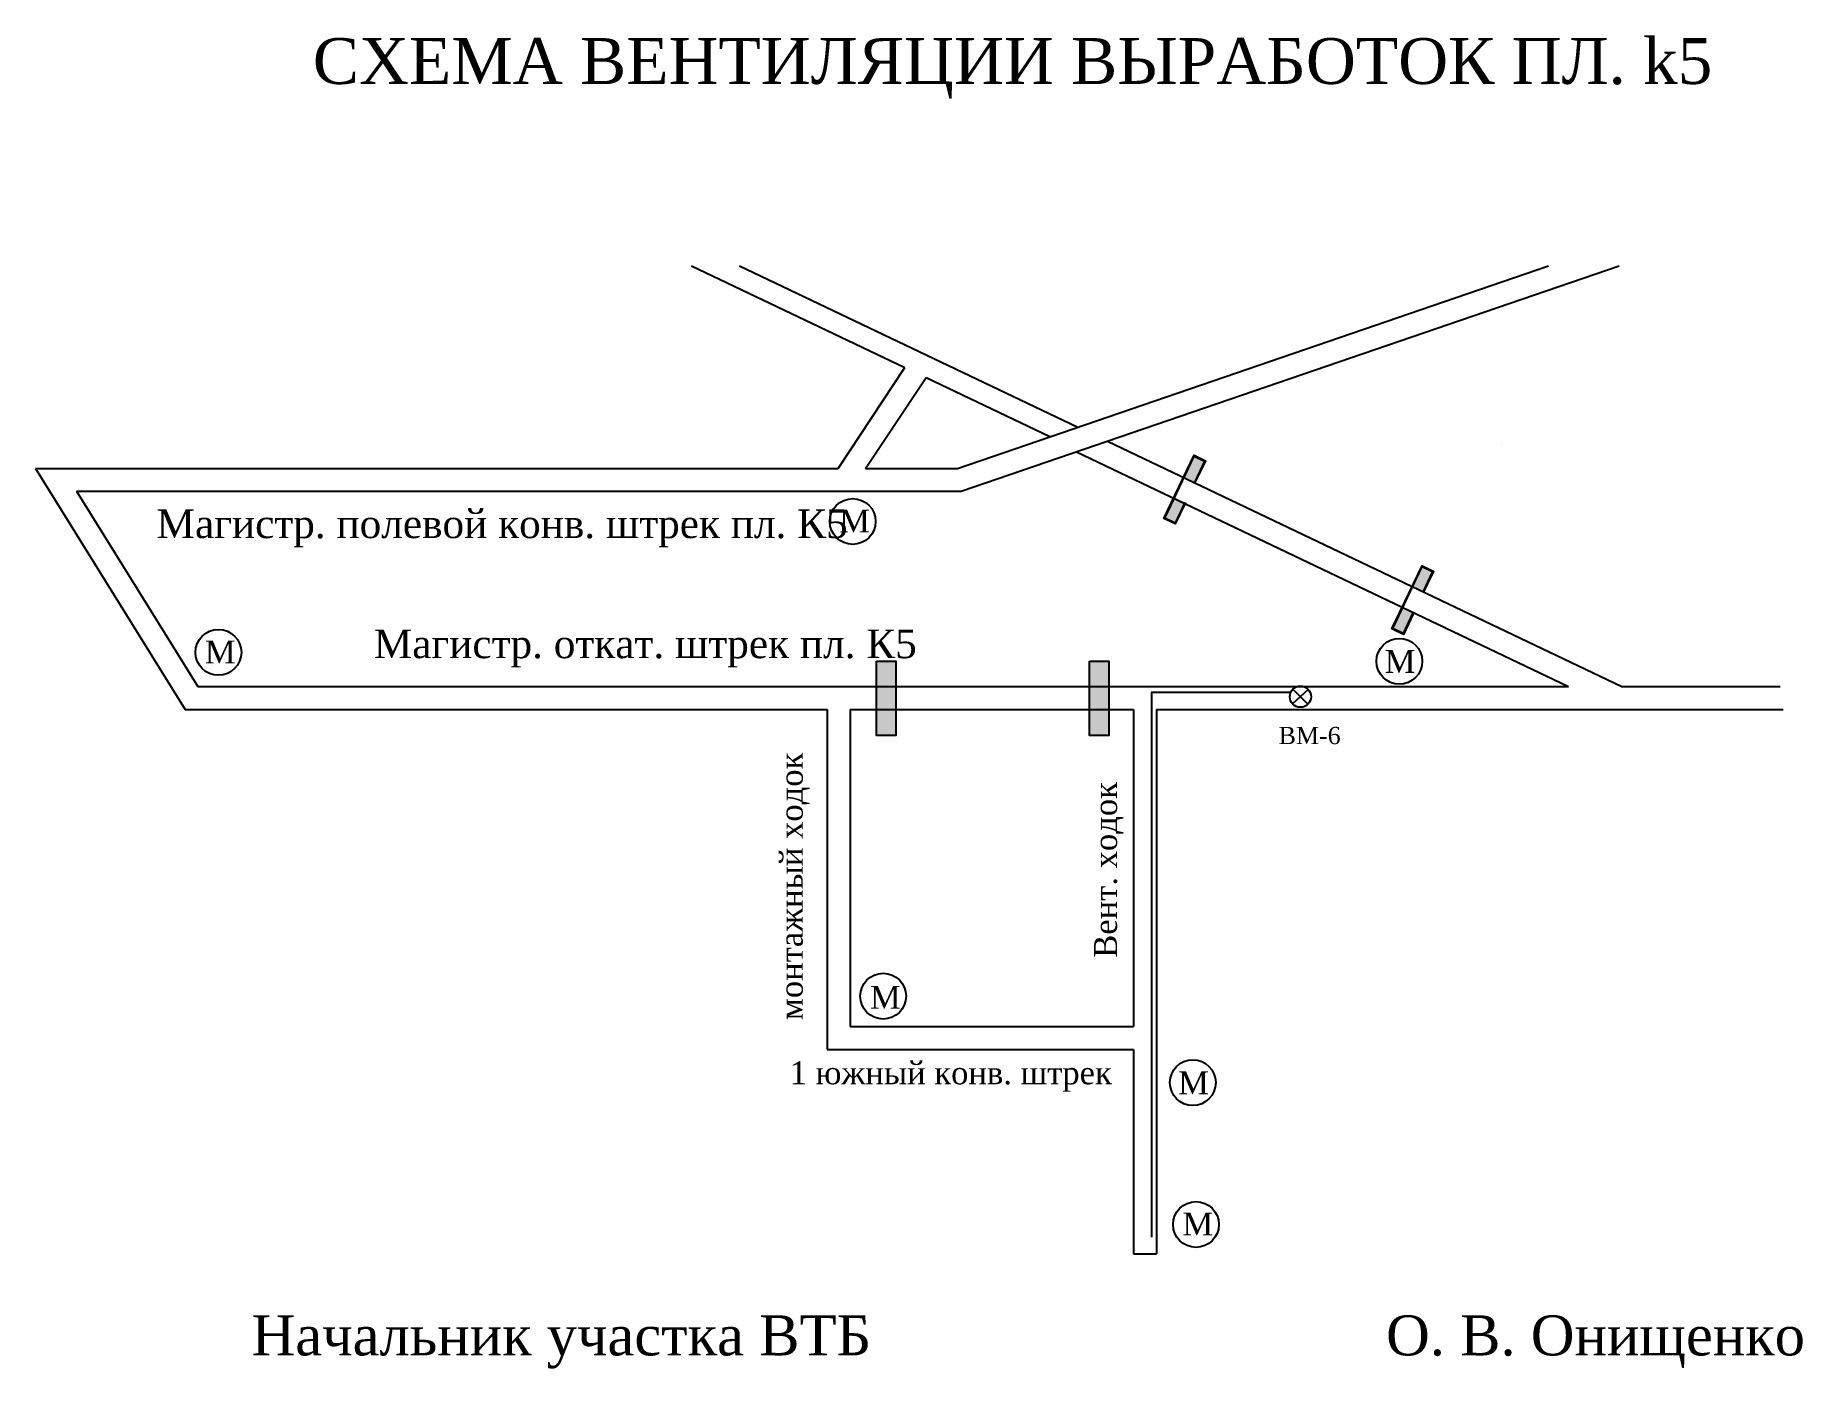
# Model space of a CAD drawing. Header units: millimetres. Extents: x -691 to -382, y -349 to -117.
import ezdxf

# ---------------------------------------------------------------- set-up
doc = ezdxf.new("R2010")
doc.units = ezdxf.units.MM
for name, color, linetype in [('Q', 7, 'Continuous'), ('ВМП', 7, 'Continuous'), ('Датчики метана', 7, 'Continuous'), ('Двери', 7, 'Continuous'), ('название', 1, 'Continuous')]:
    doc.layers.add(name, color=color, linetype=linetype)
doc.styles.get("Standard").update_dxf_attribs({"font": 'TIMES.TTF', "height": 10})

msp = doc.modelspace()

# ---------------------------------------------------------------- hatches: boundary and pattern name
h = msp.add_hatch(color=7)
h.paths.add_polyline_path([(-540.28, -225.97), (-543.64, -225.97), (-543.64, -230.36), (-540.28, -230.36)])
h.paths.add_polyline_path([(-540.28, -230.36), (-543.64, -230.36), (-543.64, -234.36), (-540.28, -234.36)])
h.paths.add_polyline_path([(-540.28, -234.36), (-543.64, -234.36), (-543.64, -238.94), (-540.28, -238.94)])
h = msp.add_hatch(color=7)
h.paths.add_polyline_path([(-503.13, -225.97), (-506.5, -225.97), (-506.5, -230.36), (-503.13, -230.36)])
h.paths.add_polyline_path([(-503.13, -230.36), (-506.5, -230.36), (-506.5, -234.36), (-503.13, -234.36)])
h.paths.add_polyline_path([(-503.13, -234.36), (-506.5, -234.36), (-506.5, -238.94), (-503.13, -238.94)])
at = {"layer": 'Двери'}
h = msp.add_hatch(color=256, dxfattribs=at)
h.paths.add_polyline_path([(-488.01, -194.66), (-486.25, -190.96), (-488.23, -190.01), (-490, -193.71), (-489.91, -193.76), (-488.18, -190.15), (-486.38, -191.01), (-488.1, -194.62)])
h.paths.add_polyline_path([(-491.63, -197.37), (-489.91, -193.76), (-490, -193.71), (-491.72, -197.32)])
h.paths.add_polyline_path([(-491.5, -201.97), (-489.73, -198.27), (-489.82, -198.23), (-491.54, -201.84), (-493.35, -200.98), (-491.63, -197.37), (-491.72, -197.32), (-493.48, -201.02)])
h = msp.add_hatch(color=3, dxfattribs=at)
h.paths.add_polyline_path([(-486.38, -191.01), (-488.18, -190.15), (-489.91, -193.76), (-488.1, -194.62)])
h.paths.add_polyline_path([(-493.35, -200.98), (-491.54, -201.84), (-489.82, -198.23), (-491.63, -197.37)])
h = msp.add_hatch(color=256, dxfattribs=at)
h.paths.add_polyline_path([(-448.21, -213.96), (-446.44, -210.26), (-448.43, -209.31), (-450.19, -213.01), (-450.1, -213.05), (-448.38, -209.44), (-446.58, -210.3), (-448.3, -213.91)])
h.paths.add_polyline_path([(-451.82, -216.66), (-450.1, -213.05), (-450.19, -213.01), (-451.92, -216.62)])
h.paths.add_polyline_path([(-451.69, -221.27), (-449.93, -217.57), (-450.02, -217.53), (-451.74, -221.14), (-453.55, -220.27), (-451.82, -216.66), (-451.92, -216.62), (-453.68, -220.32)])
h = msp.add_hatch(color=3, dxfattribs=at)
h.paths.add_polyline_path([(-446.58, -210.3), (-448.38, -209.44), (-450.1, -213.05), (-448.3, -213.91)])
h.paths.add_polyline_path([(-453.55, -220.27), (-451.74, -221.14), (-450.02, -217.53), (-451.82, -216.66)])

# ---------------------------------------------------------------- linework, layer by layer
for p, q in [((-575.95, -156.91), (-538.72, -174.66)), ((-567.56, -156.91), (-508.5, -185.07)), ((-529.55, -192.29), (-426.35, -156.91)), ((-528.89, -196.29), (-414.02, -156.91)), ((-550.36, -192.29), (-538.72, -174.66)), ((-545.57, -192.29), (-535.02, -176.42)), ((-535.02, -176.42), (-513.38, -186.75)), ((-503.34, -187.53), (-413.54, -230.36)), ((-434.56, -188.04), (-434.56, -188.04)), ((-508.75, -189.39), (-422.84, -230.36)), ((-690.51, -192.29), (-664.36, -234.36)), ((-690.51, -192.29), (-550.36, -192.29)), ((-545.57, -192.29), (-529.55, -192.29)), ((-683.32, -196.29), (-662.14, -230.36)), ((-683.32, -196.29), (-528.89, -196.29)), ((-570.94, -196.29), (-541.46, -196.29)), ((-662.14, -230.36), (-494.79, -230.36)), ((-494.79, -230.36), (-422.84, -230.36)), ((-413.54, -230.36), (-385.91, -230.36)), ((-664.36, -234.36), (-568.26, -234.36)), ((-568.39, -234.36), (-552.27, -234.36)), ((-552.27, -234.36), (-552.27, -293.71)), ((-548.27, -234.36), (-548.27, -289.71)), ((-548.27, -234.36), (-499.08, -234.36)), ((-499.08, -234.36), (-498.79, -234.36)), ((-498.79, -234.36), (-498.79, -289.71)), ((-494.79, -234.36), (-494.79, -329.42)), ((-494.79, -234.36), (-407.15, -234.36)), ((-408.6, -234.36), (-385.38, -234.36)), ((-548.27, -289.71), (-498.79, -289.71)), ((-548.27, -289.71), (-548.27, -289.71)), ((-552.27, -293.71), (-498.79, -293.71)), ((-548.27, -293.71), (-548.27, -293.71)), ((-498.79, -293.71), (-498.79, -329.42)), ((-498.79, -329.42), (-494.79, -329.42))]:
    msp.add_line(p, q)
for points in [[(-543.64, -225.97), (-540.28, -225.97), (-540.28, -238.94), (-543.64, -238.94)], [(-506.5, -225.97), (-503.13, -225.97), (-503.13, -238.94), (-506.5, -238.94)]]:
    msp.add_lwpolyline(points, close=True)
at = {"layer": 'Q'}
for p, q in [((-468.33, -230.87), (-471.02, -233.41)), ((-469.66, -232.15), (-469.66, -232.15))]:
    msp.add_line(p, q, dxfattribs=at)
at = {"layer": 'ВМП'}
for p, q in [((-468.35, -233.45), (-470.98, -230.85)), ((-471.3, -231.42), (-495.7, -231.42)), ((-495.65, -231.42), (-495.65, -326.47))]:
    msp.add_line(p, q, dxfattribs=at)
msp.add_circle((-469.66, -232.15), 1.85, dxfattribs=at)
at = {"layer": 'Датчики метана', "color": 7}
for centre in [(-547.82, -201.56), (-658.55, -224.41), (-452.39, -225.96), (-542.5, -284.42), (-488.45, -299.51), (-487.89, -324.28)]:
    msp.add_circle(centre, 4, dxfattribs=at)
at = {"layer": 'Двери'}
for points in [[(-489.73, -198.27), (-491.5, -201.97), (-493.48, -201.02), (-488.23, -190.01), (-486.25, -190.96), (-488.01, -194.66)], [(-489.82, -198.23), (-491.54, -201.84), (-493.35, -200.98), (-488.18, -190.15), (-486.38, -191.01), (-488.1, -194.62)], [(-449.93, -217.57), (-451.69, -221.27), (-453.68, -220.32), (-448.43, -209.31), (-446.44, -210.26), (-448.21, -213.96)], [(-450.02, -217.53), (-451.74, -221.14), (-453.55, -220.27), (-448.38, -209.44), (-446.58, -210.3), (-448.3, -213.91)]]:
    msp.add_lwpolyline(points, dxfattribs=at)

# ---------------------------------------------------------------- texts
for s, height, p in [('Магистр. полевой конв. штрек пл. К5', 5, (-669.35, -204.46)), ('Магистр. откат. штрек пл. К5', 5, (-631.42, -225.42)), ('1 южный конв. штрек', 4, (-558.83, -299.8)), ('Начальник участка ВТБ                                  О. В. Онищенко', 7, (-652.77, -347.13))]:
    msp.add_text(s, height=height).set_placement(p)
for s, p in [('монтажный ходок', (-556.54, -288.59)), ('Вент. ходок', (-501.68, -277.72))]:
    msp.add_text(s, height=4, rotation=90).set_placement(p)
at = {"layer": 'ВМП'}
msp.add_text('ВМ-6', height=3, dxfattribs=at).set_placement((-473.46, -240.42))
at = {"layer": 'Датчики метана'}
for p in [(-550.18, -203.48), (-660.91, -226.34), (-454.95, -227.99), (-544.81, -286.62), (-491, -301.55), (-490.25, -326.19)]:
    msp.add_text('M', height=4, dxfattribs=at).set_placement(p)
at = {"layer": 'название', "color": 0, "lineweight": 20}
msp.add_text('СХЕМА ВЕНТИЛЯЦИИ ВЫРАБОТОК ПЛ. k5', height=8, dxfattribs=at).set_placement((-642.07, -125.18))

doc.saveas('drawing.dxf')
